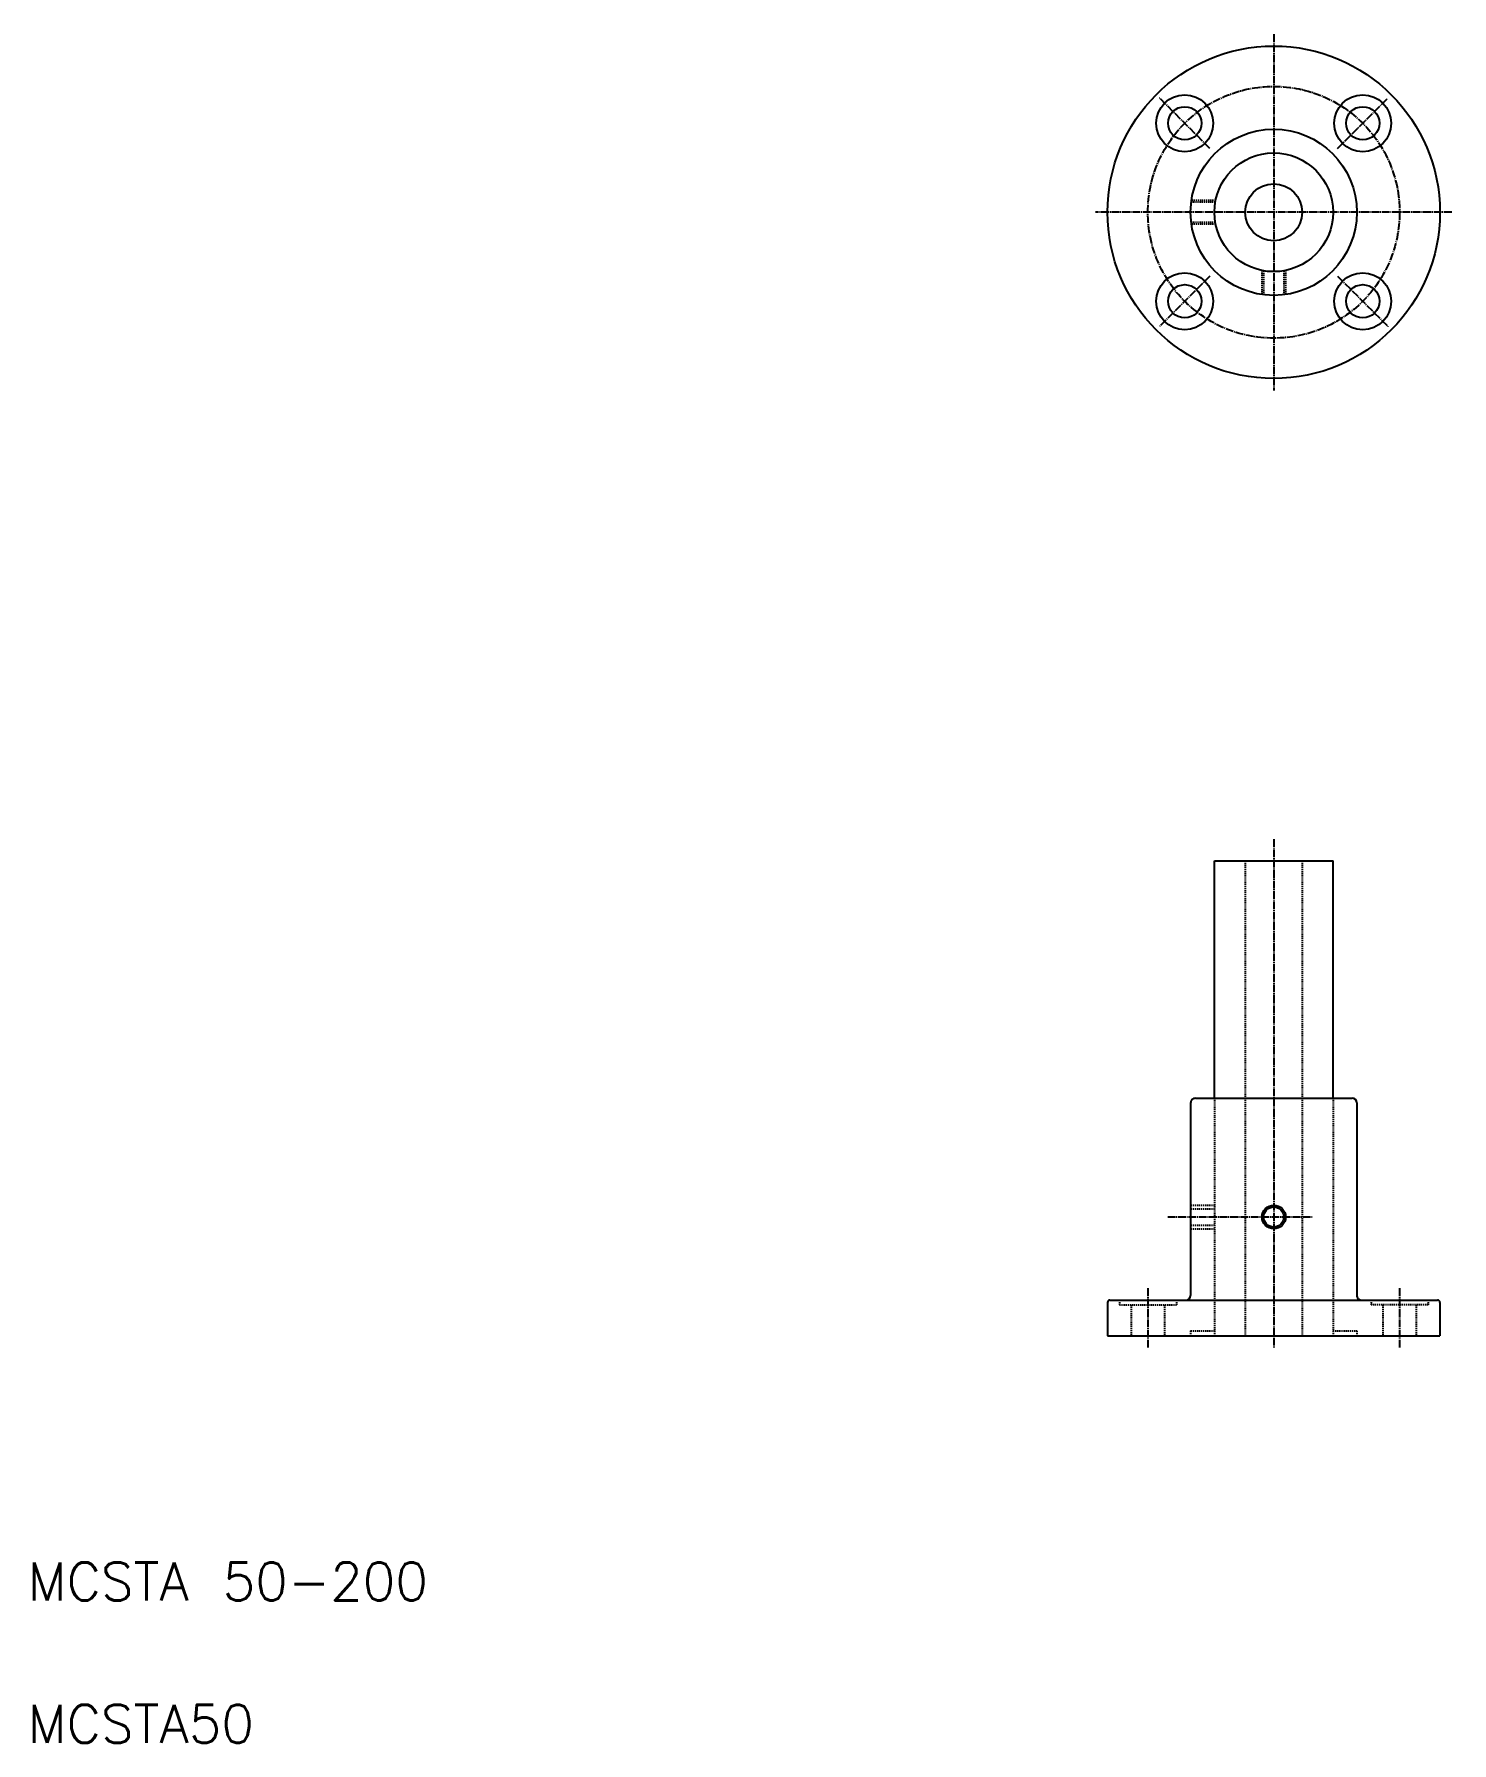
# Model space of a CAD drawing. Extents: x 43 to 640, y 40 to 759.
import ezdxf

# ---------------------------------------------------------------- set-up
doc = ezdxf.new("R2010")
doc.units = 0
doc.header["$LTSCALE"] = 0.25
doc.linetypes.add('CENTER', pattern=[17.5, 13, -1.5, 1.5, -1.5])
doc.linetypes.add('DASHED', pattern=[3.5, 2, -1.5])
doc.layers.get('0').update_dxf_attribs({"linetype": 'CONTINUOUS'})
doc.layers.add('CENTER', color=1, linetype='CENTER')
doc.styles.get("Standard").update_dxf_attribs({"font": 'txt', "bigfont": 'BIGFONT'})

msp = doc.modelspace()

# ---------------------------------------------------------------- linework, layer by layer
at = {"color": 3, "linetype": 'DASHED'}
for p, q in [((540.12, 688.73), (530.01, 688.73)), ((540.26, 689.48), (530.11, 689.48)), ((540.12, 680.23), (530.01, 680.23)), ((540.26, 679.48), (530.11, 679.48)), ((559.75, 659.98), (559.75, 649.83)), ((560.5, 659.84), (560.5, 649.73)), ((569, 659.84), (569, 649.73)), ((569.75, 659.98), (569.75, 649.83)), ((552.75, 411.42), (552.75, 211.42)), ((576.75, 411.42), (576.75, 211.42)), ((539.75, 311.42), (539.75, 211.42)), ((589.75, 311.42), (589.75, 211.42)), ((529.75, 266.42), (539.75, 266.42)), ((529.75, 264.82), (539.75, 264.82)), ((529.75, 258.02), (539.75, 258.02)), ((529.75, 256.42), (539.75, 256.42)), ((499.75, 226.42), (499.75, 224.42)), ((499.75, 224.42), (523.75, 224.42)), ((504.75, 224.42), (504.75, 211.42)), ((518.75, 224.42), (518.75, 211.42)), ((523.75, 226.42), (523.75, 224.42)), ((605.75, 226.42), (605.75, 224.42)), ((629.75, 224.42), (605.75, 224.42)), ((610.75, 224.42), (610.75, 211.42)), ((624.75, 224.42), (624.75, 211.42)), ((629.75, 226.42), (629.75, 224.42)), ((529.75, 213.42), (539.75, 213.42)), ((529.75, 213.42), (529.75, 211.42)), ((589.75, 213.42), (599.75, 213.42)), ((599.75, 213.42), (599.75, 211.42))]:
    msp.add_line(p, q, dxfattribs=at)
for p, q in [((535.18, 689.48), (535.18, 689.48)), ((537.72, 689.48), (537.72, 689.48)), ((539.75, 311.42), (539.75, 411.42)), ((539.75, 411.42), (589.75, 411.42)), ((589.75, 311.42), (589.75, 411.42)), ((529.75, 309.42), (529.75, 228.42)), ((531.75, 311.42), (597.75, 311.42)), ((599.75, 309.42), (599.75, 228.42)), ((494.75, 225.42), (494.75, 211.42)), ((495.75, 226.42), (633.75, 226.42)), ((634.75, 225.42), (634.75, 211.42)), ((494.75, 211.42), (634.75, 211.42))]:
    msp.add_line(p, q)
for centre, radius in [((564.75, 684.48), 70), ((527.27, 721.95), 12), ((602.23, 721.95), 12), ((527.27, 721.95), 7), ((602.23, 721.95), 7), ((564.75, 684.48), 35), ((564.75, 684.48), 25), ((564.75, 684.48), 12), ((527.27, 647), 12), ((602.23, 647), 12), ((527.27, 647), 7), ((602.23, 647), 7), ((564.75, 261.42), 4.25)]:
    msp.add_circle(centre, radius)
at = {"color": 3}
msp.add_circle((564.75, 261.42), 5, dxfattribs=at)
for centre, radius, start, end in [((531.75, 309.42), 2, 90, 180.00001), ((597.75, 309.42), 2, 0, 90), ((495.75, 225.42), 1, 90, 180.00001), ((527.75, 228.42), 2, 270, 0), ((601.75, 228.42), 2, 179.99999, 270), ((633.75, 225.42), 1, 0, 90)]:
    msp.add_arc(centre, radius, start, end)
at = {"layer": 'CENTER', "color": 1, "linetype": 'CENTER'}
for p, q in [((564.75, 759.48), (564.75, 609.48)), ((537.88, 711.35), (516.67, 732.56)), ((591.62, 711.35), (612.83, 732.56)), ((639.75, 684.48), (489.75, 684.48)), ((537.88, 657.61), (516.67, 636.39)), ((591.62, 657.61), (612.83, 636.39)), ((564.75, 420.52), (564.75, 206.42)), ((520.1, 261.42), (581.28, 261.42)), ((511.75, 231.42), (511.75, 206.42)), ((617.75, 231.42), (617.75, 206.42))]:
    msp.add_line(p, q, dxfattribs=at)
msp.add_circle((564.75, 684.48), 53, dxfattribs=at)

# ---------------------------------------------------------------- texts
for s, p in [('MCSTA 50-200', (40, 100)), ('MCSTA50', (40, 40))]:
    msp.add_text(s, height=16).set_placement(p)

doc.saveas('drawing.dxf')
